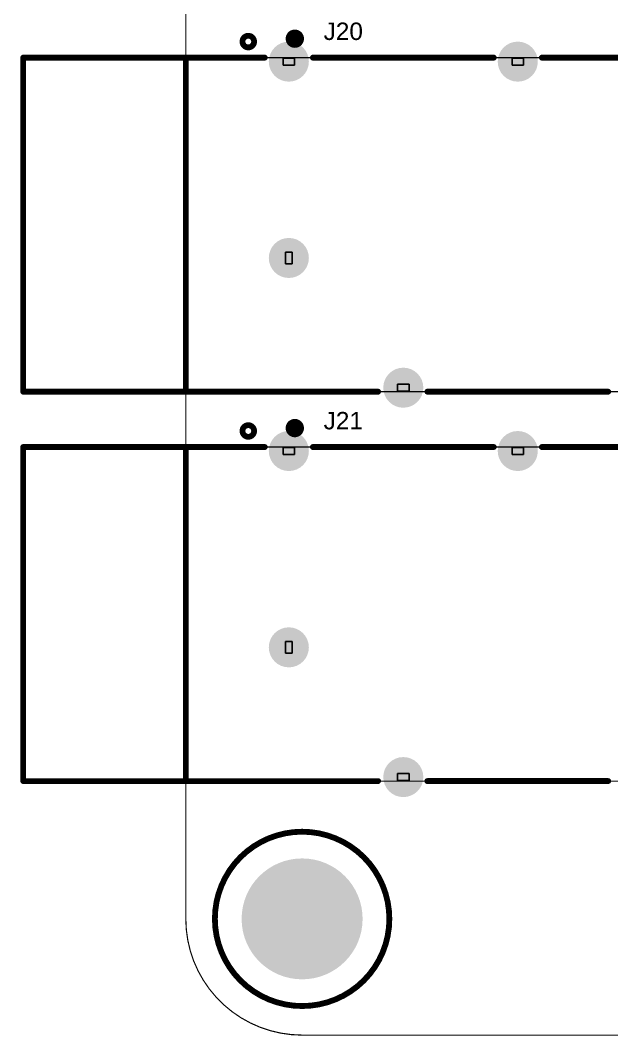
# Model space of a CAD drawing. Header units: inches. Extents: x -7 to 179, y 0 to 152.
# Drawn here: x -7.23 to 18.6, y -0.03 to 44.35 of the extents above; entities that cross this region are included whole.
import ezdxf

# ---------------------------------------------------------------- set-up
doc = ezdxf.new("R2010")
doc.units = ezdxf.units.IN
for name, color, linetype in [('BOT', 5, 'Continuous'), ('Bottom Solder', 6, 'Continuous'), ('Keep-Out Layer', 6, 'Continuous'), ('Mechanical 15', 56, 'Continuous'), ('Mechanical 6', 56, 'Continuous'), ('Multi-Layer', 9, 'Continuous'), ('Pad Holes', 156, 'Continuous'), ('TOP', 1, 'Continuous'), ('Top Overlay', 2, 'Continuous'), ('Top Solder', 216, 'Continuous')]:
    doc.layers.add(name, color=color, linetype=linetype)
doc.styles.add('Arial', font='', dxfattribs={"height": 0.2})
doc.styles.get('Arial').set_extended_font_data('Arial')

msp = doc.modelspace()

# ---------------------------------------------------------------- hatches: boundary and pattern name
at = {"layer": 'BOT'}
h = msp.add_hatch(color=5, dxfattribs=at)
edge = h.paths.add_edge_path()
edge.add_arc((4.5, 42.545), 0.825, 0, 360)
h = msp.add_hatch(color=5, dxfattribs=at)
edge = h.paths.add_edge_path()
edge.add_arc((14.499, 42.545), 0.825, 0, 360)
h = msp.add_hatch(color=5, dxfattribs=at)
edge = h.paths.add_edge_path()
edge.add_arc((4.5, 33.965), 0.825, 0, 360)
h = msp.add_hatch(color=5, dxfattribs=at)
edge = h.paths.add_edge_path()
edge.add_arc((9.499, 28.295), 0.825, 0, 360)
h = msp.add_hatch(color=5, dxfattribs=at)
edge = h.paths.add_edge_path()
edge.add_arc((4.5, 25.527), 0.825, 0, 360)
h = msp.add_hatch(color=5, dxfattribs=at)
edge = h.paths.add_edge_path()
edge.add_arc((14.499, 25.527), 0.825, 0, 360)
h = msp.add_hatch(color=5, dxfattribs=at)
edge = h.paths.add_edge_path()
edge.add_arc((4.5, 16.947), 0.825, 0, 360)
h = msp.add_hatch(color=5, dxfattribs=at)
edge = h.paths.add_edge_path()
edge.add_arc((9.499, 11.277), 0.825, 0, 360)
h = msp.add_hatch(color=5, dxfattribs=at)
edge = h.paths.add_edge_path()
edge.add_arc((5.08, 5.08), 2.54, 0, 360)
at = {"layer": 'Bottom Solder'}
h = msp.add_hatch(color=6, dxfattribs=at)
edge = h.paths.add_edge_path()
edge.add_arc((4.5, 42.545), 0.875, 0, 360)
h = msp.add_hatch(color=6, dxfattribs=at)
edge = h.paths.add_edge_path()
edge.add_arc((14.499, 42.545), 0.875, 0, 360)
h = msp.add_hatch(color=6, dxfattribs=at)
edge = h.paths.add_edge_path()
edge.add_arc((4.5, 33.965), 0.875, 0, 360)
h = msp.add_hatch(color=6, dxfattribs=at)
edge = h.paths.add_edge_path()
edge.add_arc((9.499, 28.295), 0.875, 0, 360)
h = msp.add_hatch(color=6, dxfattribs=at)
edge = h.paths.add_edge_path()
edge.add_arc((4.5, 25.527), 0.875, 0, 360)
h = msp.add_hatch(color=6, dxfattribs=at)
edge = h.paths.add_edge_path()
edge.add_arc((14.499, 25.527), 0.875, 0, 360)
h = msp.add_hatch(color=6, dxfattribs=at)
edge = h.paths.add_edge_path()
edge.add_arc((4.5, 16.947), 0.875, 0, 360)
h = msp.add_hatch(color=6, dxfattribs=at)
edge = h.paths.add_edge_path()
edge.add_arc((9.499, 11.277), 0.875, 0, 360)
h = msp.add_hatch(color=6, dxfattribs=at)
edge = h.paths.add_edge_path()
edge.add_arc((5.08, 5.08), 2.642, 0, 360)
at = {"layer": 'Multi-Layer'}
h = msp.add_hatch(color=9, dxfattribs=at)
edge = h.paths.add_edge_path()
edge.add_arc((4.5, 42.545), 0.825, 0, 360)
h = msp.add_hatch(color=9, dxfattribs=at)
edge = h.paths.add_edge_path()
edge.add_arc((14.499, 42.545), 0.825, 0, 360)
h = msp.add_hatch(color=9, dxfattribs=at)
edge = h.paths.add_edge_path()
edge.add_arc((4.5, 33.965), 0.825, 0, 360)
h = msp.add_hatch(color=9, dxfattribs=at)
edge = h.paths.add_edge_path()
edge.add_arc((9.499, 28.295), 0.825, 0, 360)
h = msp.add_hatch(color=9, dxfattribs=at)
edge = h.paths.add_edge_path()
edge.add_arc((4.5, 25.527), 0.825, 0, 360)
h = msp.add_hatch(color=9, dxfattribs=at)
edge = h.paths.add_edge_path()
edge.add_arc((14.499, 25.527), 0.825, 0, 360)
h = msp.add_hatch(color=9, dxfattribs=at)
edge = h.paths.add_edge_path()
edge.add_arc((4.5, 16.947), 0.825, 0, 360)
h = msp.add_hatch(color=9, dxfattribs=at)
edge = h.paths.add_edge_path()
edge.add_arc((9.499, 11.277), 0.825, 0, 360)
h = msp.add_hatch(color=9, dxfattribs=at)
edge = h.paths.add_edge_path()
edge.add_arc((5.08, 5.08), 2.54, 0, 360)
at = {"layer": 'Pad Holes'}
h = msp.add_hatch(color=7, dxfattribs=at)
edge = h.paths.add_edge_path()
edge.add_arc((4.5, 42.545), 0.525, 0, 360)
h = msp.add_hatch(color=7, dxfattribs=at)
edge = h.paths.add_edge_path()
edge.add_arc((14.5, 42.545), 0.525, 0, 360)
h = msp.add_hatch(color=7, dxfattribs=at)
edge = h.paths.add_edge_path()
edge.add_arc((4.5, 33.965), 0.525, 0, 360)
h = msp.add_hatch(color=7, dxfattribs=at)
edge = h.paths.add_edge_path()
edge.add_arc((9.5, 28.296), 0.525, 0, 360)
h = msp.add_hatch(color=7, dxfattribs=at)
edge = h.paths.add_edge_path()
edge.add_arc((4.5, 25.527), 0.525, 0, 360)
h = msp.add_hatch(color=7, dxfattribs=at)
edge = h.paths.add_edge_path()
edge.add_arc((14.5, 25.527), 0.525, 0, 360)
h = msp.add_hatch(color=7, dxfattribs=at)
edge = h.paths.add_edge_path()
edge.add_arc((4.5, 16.947), 0.525, 0, 360)
h = msp.add_hatch(color=7, dxfattribs=at)
edge = h.paths.add_edge_path()
edge.add_arc((9.5, 11.278), 0.525, 0, 360)
h = msp.add_hatch(color=7, dxfattribs=at)
edge = h.paths.add_edge_path()
edge.add_arc((5.08, 5.08), 1.587, 0, 360)
at = {"layer": 'TOP'}
h = msp.add_hatch(color=1, dxfattribs=at)
edge = h.paths.add_edge_path()
edge.add_arc((4.5, 42.545), 0.825, 0, 360)
h = msp.add_hatch(color=1, dxfattribs=at)
edge = h.paths.add_edge_path()
edge.add_arc((14.499, 42.545), 0.825, 0, 360)
h = msp.add_hatch(color=1, dxfattribs=at)
edge = h.paths.add_edge_path()
edge.add_arc((4.5, 33.965), 0.825, 0, 360)
h = msp.add_hatch(color=1, dxfattribs=at)
edge = h.paths.add_edge_path()
edge.add_arc((9.499, 28.295), 0.825, 0, 360)
h = msp.add_hatch(color=1, dxfattribs=at)
edge = h.paths.add_edge_path()
edge.add_arc((4.5, 25.527), 0.825, 0, 360)
h = msp.add_hatch(color=1, dxfattribs=at)
edge = h.paths.add_edge_path()
edge.add_arc((14.499, 25.527), 0.825, 0, 360)
h = msp.add_hatch(color=1, dxfattribs=at)
edge = h.paths.add_edge_path()
edge.add_arc((4.5, 16.947), 0.825, 0, 360)
h = msp.add_hatch(color=1, dxfattribs=at)
edge = h.paths.add_edge_path()
edge.add_arc((9.499, 11.277), 0.825, 0, 360)
h = msp.add_hatch(color=1, dxfattribs=at)
edge = h.paths.add_edge_path()
edge.add_arc((5.08, 5.08), 2.54, 0, 360)
at = {"layer": 'Top Solder'}
h = msp.add_hatch(color=216, dxfattribs=at)
edge = h.paths.add_edge_path()
edge.add_arc((4.5, 42.545), 0.875, 0, 360)
h = msp.add_hatch(color=216, dxfattribs=at)
edge = h.paths.add_edge_path()
edge.add_arc((14.499, 42.545), 0.875, 0, 360)
h = msp.add_hatch(color=216, dxfattribs=at)
edge = h.paths.add_edge_path()
edge.add_arc((4.5, 33.965), 0.875, 0, 360)
h = msp.add_hatch(color=216, dxfattribs=at)
edge = h.paths.add_edge_path()
edge.add_arc((9.499, 28.295), 0.875, 0, 360)
h = msp.add_hatch(color=216, dxfattribs=at)
edge = h.paths.add_edge_path()
edge.add_arc((4.5, 25.527), 0.875, 0, 360)
h = msp.add_hatch(color=216, dxfattribs=at)
edge = h.paths.add_edge_path()
edge.add_arc((14.499, 25.527), 0.875, 0, 360)
h = msp.add_hatch(color=216, dxfattribs=at)
edge = h.paths.add_edge_path()
edge.add_arc((4.5, 16.947), 0.875, 0, 360)
h = msp.add_hatch(color=216, dxfattribs=at)
edge = h.paths.add_edge_path()
edge.add_arc((9.499, 11.277), 0.875, 0, 360)
h = msp.add_hatch(color=216, dxfattribs=at)
edge = h.paths.add_edge_path()
edge.add_arc((5.08, 5.08), 2.642, 0, 360)

# ---------------------------------------------------------------- linework, layer by layer
at = {"layer": 'Keep-Out Layer'}
for points in [[(0, 5.08, 0.0508, 0.0508, 0), (0, 146.812, 0.0508, 0.0508, 0)], [(5.08, 0, 0.0508, 0.0508, -0.414214), (0, 5.08, 0.0508, 0.0508, 0)], [(5.08, 0, 0.0508, 0.0508, 0), (173.482, 0, 0.0508, 0.0508, 0)]]:
    msp.add_lwpolyline(points, format="xyseb", dxfattribs=at)
for points in [[(-0.013, 5.08, 0.0254, 0.0254, 1), (0.013, 5.08, 0.0254, 0.0254, 1)], [(-0.013, 5.08, 0.0254, 0.0254, 1), (0.013, 5.08, 0.0254, 0.0254, 1)], [(5.067, 0, 0.0254, 0.0254, 1), (5.093, 0, 0.0254, 0.0254, 1)], [(5.067, 0, 0.0254, 0.0254, 1), (5.093, 0, 0.0254, 0.0254, 1)]]:
    msp.add_lwpolyline(points, format="xyseb", close=True, dxfattribs=at)
at = {"layer": 'Mechanical 15'}
for p, q in [((-0.025, 42.78), (-0.061, 42.745)), ((-0.061, 42.745), (-0.061, 42.72)), ((-0.061, 42.72), (-0.061, 42.696)), ((-0.061, 42.696), (-0.025, 42.66)), ((0.024, 42.78), (-0.025, 42.78)), ((-0.025, 42.66), (0.024, 42.66)), ((0.059, 42.745), (0.024, 42.78)), ((0.024, 42.66), (0.059, 42.696)), ((0.059, 42.72), (0.059, 42.745)), ((0.059, 42.72), (0.059, 42.72)), ((0.059, 42.696), (0.059, 42.72)), ((4.249, 42.695), (4.249, 42.695)), ((4.249, 42.695), (4.749, 42.695)), ((4.249, 42.395), (4.249, 42.695)), ((4.749, 42.695), (4.749, 42.395)), ((14.249, 42.695), (14.249, 42.695)), ((14.249, 42.695), (14.749, 42.695)), ((14.249, 42.395), (14.249, 42.695)), ((14.749, 42.695), (14.749, 42.395)), ((4.749, 42.395), (4.249, 42.395)), ((14.749, 42.395), (14.249, 42.395)), ((4.349, 33.715), (4.349, 34.215)), ((4.349, 34.215), (4.649, 34.215)), ((4.649, 34.215), (4.649, 33.715)), ((4.349, 33.715), (4.349, 33.715)), ((4.649, 33.715), (4.349, 33.715)), ((9.249, 28.445), (9.249, 28.445)), ((9.249, 28.445), (9.749, 28.445)), ((9.249, 28.145), (9.249, 28.445)), ((9.749, 28.445), (9.749, 28.145)), ((9.749, 28.145), (9.249, 28.145)), ((-0.025, 25.762), (-0.061, 25.727)), ((0.024, 25.762), (-0.025, 25.762)), ((0.059, 25.727), (0.024, 25.762)), ((-0.061, 25.727), (-0.061, 25.702)), ((-0.061, 25.702), (-0.061, 25.678)), ((-0.061, 25.678), (-0.025, 25.642)), ((-0.025, 25.642), (0.024, 25.642)), ((0.024, 25.642), (0.059, 25.678)), ((0.059, 25.702), (0.059, 25.727)), ((0.059, 25.702), (0.059, 25.702)), ((0.059, 25.678), (0.059, 25.702)), ((4.249, 25.677), (4.249, 25.677)), ((4.249, 25.677), (4.749, 25.677)), ((4.249, 25.377), (4.249, 25.677)), ((4.749, 25.377), (4.249, 25.377)), ((4.749, 25.677), (4.749, 25.377)), ((14.249, 25.677), (14.249, 25.677)), ((14.249, 25.677), (14.749, 25.677)), ((14.249, 25.377), (14.249, 25.677)), ((14.749, 25.377), (14.249, 25.377)), ((14.749, 25.677), (14.749, 25.377)), ((4.349, 16.697), (4.349, 17.197)), ((4.349, 17.197), (4.649, 17.197)), ((4.649, 17.197), (4.649, 16.697)), ((4.349, 16.697), (4.349, 16.697)), ((4.649, 16.697), (4.349, 16.697)), ((9.249, 11.427), (9.249, 11.427)), ((9.249, 11.427), (9.749, 11.427)), ((9.249, 11.127), (9.249, 11.427)), ((9.749, 11.127), (9.249, 11.127)), ((9.749, 11.427), (9.749, 11.127))]:
    msp.add_line(p, q, dxfattribs=at)
for points in [[(-7.101, 42.72, 0.0508, 0.0508, 0), (41.599, 42.72, 0.0508, 0.0508, 0)], [(-7.101, 28.12, 0.0508, 0.0508, 0), (-7.101, 42.72, 0.0508, 0.0508, 0)], [(-7.101, 28.12, 0.0508, 0.0508, 0), (41.599, 28.12, 0.0508, 0.0508, 0)], [(-7.101, 25.702, 0.0508, 0.0508, 0), (41.599, 25.702, 0.0508, 0.0508, 0)], [(-7.101, 11.102, 0.0508, 0.0508, 0), (-7.101, 25.702, 0.0508, 0.0508, 0)], [(-7.101, 11.102, 0.0508, 0.0508, 0), (41.599, 11.102, 0.0508, 0.0508, 0)]]:
    msp.add_lwpolyline(points, format="xyseb", dxfattribs=at)
for points in [[(-7.113, 42.72, 0.0254, 0.0254, 1), (-7.088, 42.72, 0.0254, 0.0254, 1)], [(-7.113, 42.72, 0.0254, 0.0254, 1), (-7.088, 42.72, 0.0254, 0.0254, 1)], [(-7.113, 28.12, 0.0254, 0.0254, 1), (-7.088, 28.12, 0.0254, 0.0254, 1)], [(-7.113, 28.12, 0.0254, 0.0254, 1), (-7.088, 28.12, 0.0254, 0.0254, 1)], [(-7.113, 25.702, 0.0254, 0.0254, 1), (-7.088, 25.702, 0.0254, 0.0254, 1)], [(-7.113, 25.702, 0.0254, 0.0254, 1), (-7.088, 25.702, 0.0254, 0.0254, 1)], [(-7.113, 11.102, 0.0254, 0.0254, 1), (-7.088, 11.102, 0.0254, 0.0254, 1)], [(-7.113, 11.102, 0.0254, 0.0254, 1), (-7.088, 11.102, 0.0254, 0.0254, 1)]]:
    msp.add_lwpolyline(points, format="xyseb", close=True, dxfattribs=at)
at = {"layer": 'Mechanical 6'}
for points in [[(4.961, 43.548, 0.4, 0.4, 1), (4.561, 43.548, 0.4, 0.4, 1)], [(4.461, 43.548, 0.2, 0.2, 1), (4.661, 43.548, 0.2, 0.2, 1)], [(4.861, 43.548, 0.2, 0.2, 1), (5.061, 43.548, 0.2, 0.2, 1)], [(4.961, 26.53, 0.4, 0.4, 1), (4.561, 26.53, 0.4, 0.4, 1)], [(4.461, 26.53, 0.2, 0.2, 1), (4.661, 26.53, 0.2, 0.2, 1)], [(4.861, 26.53, 0.2, 0.2, 1), (5.061, 26.53, 0.2, 0.2, 1)]]:
    msp.add_lwpolyline(points, format="xyseb", close=True, dxfattribs=at)
at = {"layer": 'Top Overlay'}
for points in [[(2.983, 43.421, 0.254, 0.254, 1), (2.475, 43.421, 0.254, 0.254, 1)], [(2.412, 43.421, 0.127, 0.127, 1), (2.539, 43.421, 0.127, 0.127, 1)], [(2.92, 43.421, 0.127, 0.127, 1), (3.047, 43.421, 0.127, 0.127, 1)], [(-7.164, 42.72, 0.127, 0.127, 1), (-7.037, 42.72, 0.127, 0.127, 1)], [(-7.164, 42.72, 0.127, 0.127, 1), (-7.037, 42.72, 0.127, 0.127, 1)], [(-0.064, 42.659, 0.127, 0.127, 1), (0.063, 42.659, 0.127, 0.127, 1)], [(3.386, 42.72, 0.127, 0.127, 1), (3.513, 42.72, 0.127, 0.127, 1)], [(5.486, 42.72, 0.127, 0.127, 1), (5.613, 42.72, 0.127, 0.127, 1)], [(13.386, 42.72, 0.127, 0.127, 1), (13.513, 42.72, 0.127, 0.127, 1)], [(15.486, 42.72, 0.127, 0.127, 1), (15.613, 42.72, 0.127, 0.127, 1)], [(-7.164, 28.12, 0.127, 0.127, 1), (-7.037, 28.12, 0.127, 0.127, 1)], [(-7.164, 28.12, 0.127, 0.127, 1), (-7.037, 28.12, 0.127, 0.127, 1)], [(-0.064, 28.181, 0.127, 0.127, 1), (0.063, 28.181, 0.127, 0.127, 1)], [(8.336, 28.12, 0.127, 0.127, 1), (8.463, 28.12, 0.127, 0.127, 1)], [(10.486, 28.121, 0.127, 0.127, 1), (10.613, 28.121, 0.127, 0.127, 1)], [(18.386, 28.121, 0.127, 0.127, 1), (18.513, 28.121, 0.127, 0.127, 1)], [(2.983, 26.403, 0.254, 0.254, 1), (2.475, 26.403, 0.254, 0.254, 1)], [(2.412, 26.403, 0.127, 0.127, 1), (2.539, 26.403, 0.127, 0.127, 1)], [(2.92, 26.403, 0.127, 0.127, 1), (3.047, 26.403, 0.127, 0.127, 1)], [(-7.164, 25.702, 0.127, 0.127, 1), (-7.037, 25.702, 0.127, 0.127, 1)], [(-7.164, 25.702, 0.127, 0.127, 1), (-7.037, 25.702, 0.127, 0.127, 1)], [(-0.064, 25.641, 0.127, 0.127, 1), (0.063, 25.641, 0.127, 0.127, 1)], [(3.386, 25.702, 0.127, 0.127, 1), (3.513, 25.702, 0.127, 0.127, 1)], [(5.486, 25.702, 0.127, 0.127, 1), (5.613, 25.702, 0.127, 0.127, 1)], [(13.386, 25.702, 0.127, 0.127, 1), (13.513, 25.702, 0.127, 0.127, 1)], [(15.486, 25.702, 0.127, 0.127, 1), (15.613, 25.702, 0.127, 0.127, 1)], [(-7.164, 11.102, 0.127, 0.127, 1), (-7.037, 11.102, 0.127, 0.127, 1)], [(-7.164, 11.102, 0.127, 0.127, 1), (-7.037, 11.102, 0.127, 0.127, 1)], [(-0.064, 11.163, 0.127, 0.127, 1), (0.063, 11.163, 0.127, 0.127, 1)], [(8.336, 11.102, 0.127, 0.127, 1), (8.463, 11.102, 0.127, 0.127, 1)], [(10.486, 11.103, 0.127, 0.127, 1), (10.613, 11.103, 0.127, 0.127, 1)], [(18.386, 11.103, 0.127, 0.127, 1), (18.513, 11.103, 0.127, 0.127, 1)], [(8.89, 5.08, 0.254, 0.254, 1), (1.27, 5.08, 0.254, 0.254, 1)], [(1.206, 5.08, 0.127, 0.127, 1), (1.333, 5.08, 0.127, 0.127, 1)], [(8.826, 5.08, 0.127, 0.127, 1), (8.953, 5.08, 0.127, 0.127, 1)]]:
    msp.add_lwpolyline(points, format="xyseb", close=True, dxfattribs=at)
for points in [[(-7.101, 28.12, 0.254, 0.254, 0), (-7.101, 42.72, 0.254, 0.254, 0)], [(-7.101, 42.72, 0.254, 0.254, 0), (3.449, 42.72, 0.254, 0.254, 0)], [(-0.001, 28.181, 0.254, 0.254, 0), (-0.001, 42.659, 0.254, 0.254, 0)], [(5.549, 42.72, 0.254, 0.254, 0), (13.449, 42.72, 0.254, 0.254, 0)], [(15.549, 42.72, 0.254, 0.254, 0), (23.449, 42.72, 0.254, 0.254, 0)], [(-7.101, 28.12, 0.254, 0.254, 0), (8.399, 28.12, 0.254, 0.254, 0)], [(10.549, 28.121, 0.254, 0.254, 0), (18.449, 28.121, 0.254, 0.254, 0)], [(-7.101, 11.102, 0.254, 0.254, 0), (-7.101, 25.702, 0.254, 0.254, 0)], [(-7.101, 25.702, 0.254, 0.254, 0), (3.449, 25.702, 0.254, 0.254, 0)], [(-0.001, 11.163, 0.254, 0.254, 0), (-0.001, 25.641, 0.254, 0.254, 0)], [(5.549, 25.702, 0.254, 0.254, 0), (13.449, 25.702, 0.254, 0.254, 0)], [(15.549, 25.702, 0.254, 0.254, 0), (23.449, 25.702, 0.254, 0.254, 0)], [(-7.101, 11.102, 0.254, 0.254, 0), (8.399, 11.102, 0.254, 0.254, 0)], [(10.549, 11.103, 0.254, 0.254, 0), (18.449, 11.103, 0.254, 0.254, 0)]]:
    msp.add_lwpolyline(points, format="xyseb", dxfattribs=at)

# ---------------------------------------------------------------- texts
at = {"layer": 'Top Overlay', "style": 'Arial'}
for s, p in [('J20', (6.02, 43.491)), ('J21', (6.02, 26.473))]:
    msp.add_text(s, height=0.762, dxfattribs=at).set_placement(p)

doc.saveas('drawing.dxf')
